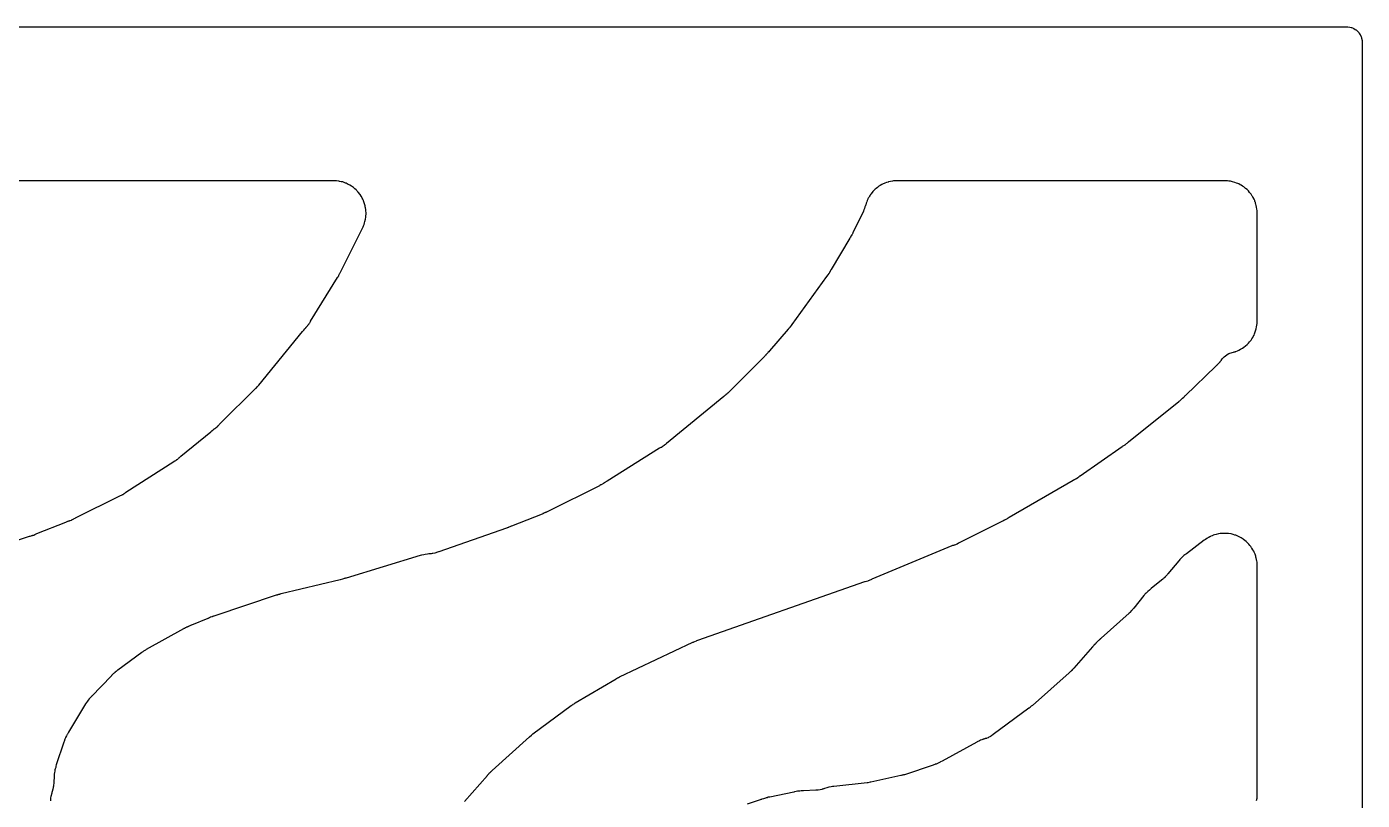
# Model space of a CAD drawing. Header units: millimetres. Extents: x 0 to 300, y 0 to 300.
# Drawn here: x 198.3 to 300.1, y 241.1 to 300.1 of the extents above; entities that cross this region are included whole.
import ezdxf

# ---------------------------------------------------------------- set-up
doc = ezdxf.new("R2010")
doc.units = ezdxf.units.MM
doc.layers.add('CUT', color=7, linetype='CONTINUOUS')

msp = doc.modelspace()

# ---------------------------------------------------------------- linework, layer by layer
at = {"layer": 'CUT'}
for points in [[(1.15, 300.07), (298.85, 300.07), (298.86, 300.07), (298.99, 300.06), (299.12, 300.04), (299.22, 300.02), (299.25, 300.01), (299.27, 300), (299.33, 299.98), (299.34, 299.98), (299.43, 299.94), (299.44, 299.93), (299.54, 299.87), (299.55, 299.86), (299.59, 299.83), (299.6, 299.82), (299.61, 299.82), (299.64, 299.8), (299.69, 299.75), (299.72, 299.72), (299.73, 299.72), (299.77, 299.67), (299.78, 299.66), (299.79, 299.65), (299.8, 299.63), (299.81, 299.63), (299.83, 299.59), (299.84, 299.58), (299.86, 299.55), (299.87, 299.54), (299.88, 299.53), (299.92, 299.46), (299.92, 299.45), (299.93, 299.44), (299.94, 299.43), (299.95, 299.4), (299.96, 299.37), (299.98, 299.33), (299.99, 299.32), (300, 299.3), (300.02, 299.24), (300.02, 299.23), (300.02, 299.22), (300.03, 299.17), (300.04, 299.14), (300.05, 299.12), (300.05, 299.11), (300.05, 299.09), (300.06, 299.03), (300.06, 299.02), (300.06, 299.01), (300.07, 299), (300.07, 298.99), (300.07, 298.98), (300.08, 298.85), (300.08, 298.84), (300.08, 1.15)], [(195.79, 260.33), (198.53, 261.25), (198.56, 261.26), (198.64, 261.28), (198.65, 261.28), (198.7, 261.3), (198.71, 261.3), (198.75, 261.31), (198.78, 261.32), (198.85, 261.34), (198.92, 261.37), (198.96, 261.39), (198.98, 261.4), (199.09, 261.45), (201.29, 262.33), (201.39, 262.36), (201.4, 262.37), (201.45, 262.39), (201.46, 262.39), (201.52, 262.41), (201.58, 262.43), (201.6, 262.44), (201.62, 262.45), (201.71, 262.48), (201.74, 262.5), (201.78, 262.52), (201.81, 262.53), (201.85, 262.55), (201.89, 262.57), (201.92, 262.59), (201.93, 262.59), (202.01, 262.63), (202.03, 262.64), (205.46, 264.35), (205.53, 264.38), (205.54, 264.39), (205.58, 264.41), (205.62, 264.43), (205.65, 264.44), (205.71, 264.48), (205.74, 264.5), (205.75, 264.5), (205.78, 264.53), (205.84, 264.57), (205.86, 264.59), (205.87, 264.6), (209.52, 266.95), (209.54, 266.96), (209.55, 266.96), (209.57, 266.97), (209.6, 266.99), (209.63, 267), (209.67, 267.03), (209.68, 267.03), (209.71, 267.05), (209.73, 267.06), (209.76, 267.09), (209.77, 267.09), (209.82, 267.13), (209.86, 267.16), (209.91, 267.21), (209.92, 267.22), (209.93, 267.22), (209.95, 267.24), (209.96, 267.25), (209.98, 267.27), (210.01, 267.3), (210.06, 267.34), (212.33, 269.2), (212.38, 269.25), (212.42, 269.28), (212.43, 269.29), (212.44, 269.3), (212.51, 269.36), (212.53, 269.38), (212.56, 269.4), (212.57, 269.41), (212.59, 269.42), (212.62, 269.44), (212.63, 269.44), (212.64, 269.45), (212.66, 269.46), (212.72, 269.51), (212.75, 269.53), (212.81, 269.59), (212.83, 269.61), (212.84, 269.61), (212.86, 269.63), (212.87, 269.64), (212.9, 269.67), (212.91, 269.68), (212.94, 269.71), (212.98, 269.76), (213.05, 269.83), (215.78, 272.53), (215.79, 272.53), (215.81, 272.55), (215.88, 272.62), (215.99, 272.75), (216, 272.77), (219.33, 276.86), (219.36, 276.89), (219.37, 276.9), (219.42, 276.95), (219.49, 277.04), (219.51, 277.06), (219.53, 277.08), (219.54, 277.09), (219.55, 277.1), (219.56, 277.11), (219.57, 277.12), (219.58, 277.14), (219.59, 277.15), (219.61, 277.17), (219.62, 277.19), (219.64, 277.21), (219.65, 277.22), (219.65, 277.23), (219.66, 277.24), (219.69, 277.27), (219.69, 277.28), (219.7, 277.29), (219.72, 277.31), (219.73, 277.32), (219.73, 277.33), (219.74, 277.34), (219.77, 277.37), (219.77, 277.38), (219.78, 277.39), (219.8, 277.41), (219.8, 277.42), (219.81, 277.43), (219.82, 277.44), (219.86, 277.49), (219.87, 277.51), (219.88, 277.52), (219.91, 277.57), (219.94, 277.62), (219.94, 277.63), (221.99, 280.95), (222, 280.96), (222.03, 281.01), (222.04, 281.03), (222.08, 281.1), (222.1, 281.13), (222.13, 281.2), (222.15, 281.23), (222.17, 281.28), (222.19, 281.33), (223.89, 284.71), (223.94, 284.81), (223.98, 284.9), (224.02, 285), (224.06, 285.13), (224.08, 285.22), (224.12, 285.4), (224.15, 285.55), (224.16, 285.66), (224.16, 285.67), (224.17, 285.79), (224.17, 285.89), (224.17, 285.9), (224.16, 286.05), (224.14, 286.13), (224.15, 286.13), (224.12, 286.29), (224.12, 286.32), (224.11, 286.32), (224.09, 286.43), (224.07, 286.51), (224.03, 286.64), (224, 286.72), (223.97, 286.8), (223.97, 286.82), (223.92, 286.93), (223.88, 287.01), (223.84, 287.08), (223.82, 287.12), (223.81, 287.13), (223.8, 287.15), (223.71, 287.29), (223.57, 287.47), (223.5, 287.54), (223.47, 287.58), (223.46, 287.59), (223.42, 287.63), (223.42, 287.64), (223.32, 287.73), (223.22, 287.81), (223.06, 287.92), (222.92, 288), (222.84, 288.04), (222.81, 288.05), (222.64, 288.14), (222.61, 288.15), (222.5, 288.2), (222.4, 288.24), (222.28, 288.26), (222.17, 288.28), (222.16, 288.28), (222.15, 288.28), (222.14, 288.28), (222.1, 288.3), (222.07, 288.3), (222.06, 288.3), (221.92, 288.33), (221.77, 288.34), (180.65, 288.34)], [(231.67, 241.05), (233.42, 243.02), (233.43, 243.04), (233.47, 243.09), (233.49, 243.11), (233.52, 243.14), (233.55, 243.18), (233.56, 243.19), (233.58, 243.21), (233.63, 243.26), (233.65, 243.28), (233.7, 243.33), (233.7, 243.34), (233.72, 243.36), (233.73, 243.36), (233.78, 243.41), (236.61, 245.96), (236.63, 245.97), (236.77, 246.1), (236.79, 246.12), (236.88, 246.19), (239.8, 248.35), (239.94, 248.44), (239.96, 248.45), (240.02, 248.49), (240.05, 248.51), (240.11, 248.55), (243.22, 250.39), (243.23, 250.39), (243.26, 250.41), (243.36, 250.47), (243.38, 250.48), (243.41, 250.49), (243.49, 250.53), (249.06, 253.17), (249.11, 253.19), (249.12, 253.19), (249.14, 253.2), (249.15, 253.2), (249.22, 253.23), (249.34, 253.28), (249.38, 253.3), (249.46, 253.34), (262.18, 257.79), (262.19, 257.79), (262.29, 257.82), (262.31, 257.82), (262.41, 257.86), (262.42, 257.86), (262.46, 257.88), (262.52, 257.9), (262.53, 257.91), (262.57, 257.92), (262.65, 257.95), (262.71, 257.98), (262.74, 258), (268.83, 260.54), (268.88, 260.56), (268.97, 260.58), (268.98, 260.59), (269, 260.59), (269.11, 260.63), (269.22, 260.68), (269.32, 260.74), (269.34, 260.75), (272.68, 262.43), (272.69, 262.43), (272.77, 262.47), (272.78, 262.48), (272.79, 262.48), (272.8, 262.49), (272.84, 262.5), (272.95, 262.55), (273.05, 262.61), (273.1, 262.65), (273.11, 262.66), (273.14, 262.67), (273.17, 262.69), (273.18, 262.69), (278.05, 265.52), (278.07, 265.53), (278.1, 265.55), (278.11, 265.55), (278.13, 265.56), (278.17, 265.58), (278.18, 265.58), (278.21, 265.6), (278.24, 265.62), (278.27, 265.64), (278.28, 265.64), (278.29, 265.65), (278.3, 265.65), (278.31, 265.66), (278.4, 265.72), (278.45, 265.76), (278.5, 265.79), (278.52, 265.81), (278.54, 265.83), (278.56, 265.84), (278.58, 265.86), (281.77, 268.08), (281.78, 268.08), (281.81, 268.1), (281.87, 268.14), (281.92, 268.16), (281.95, 268.19), (282, 268.22), (282.02, 268.24), (282.04, 268.25), (282.12, 268.31), (282.16, 268.35), (282.25, 268.42), (282.26, 268.43), (286.1, 271.52), (286.12, 271.54), (286.17, 271.57), (286.22, 271.62), (286.25, 271.64), (286.32, 271.71), (286.34, 271.73), (286.39, 271.78), (286.47, 271.84), (286.5, 271.87), (286.53, 271.9), (286.57, 271.94), (286.61, 271.98), (286.62, 271.98), (288.91, 274.21), (288.94, 274.23), (288.95, 274.24), (288.97, 274.26), (288.98, 274.27), (288.99, 274.28), (289.05, 274.33), (289.06, 274.34), (289.07, 274.35), (289.08, 274.36), (289.11, 274.39), (289.2, 274.49), (289.24, 274.54), (289.26, 274.57), (289.27, 274.58), (289.29, 274.61), (289.34, 274.67), (289.36, 274.7), (289.44, 274.8), (289.45, 274.81), (289.56, 274.92), (289.65, 275), (289.76, 275.08), (289.85, 275.14), (289.88, 275.15), (289.89, 275.16), (289.9, 275.16), (289.93, 275.18), (289.99, 275.2), (290.08, 275.23), (290.17, 275.24), (290.27, 275.27), (290.32, 275.29), (290.34, 275.3), (290.35, 275.3), (290.38, 275.31), (290.39, 275.31), (290.42, 275.32), (290.43, 275.32), (290.43, 275.33), (290.45, 275.33), (290.56, 275.37), (290.67, 275.42), (290.8, 275.49), (290.82, 275.51), (290.83, 275.51), (290.86, 275.52), (290.9, 275.55), (290.96, 275.58), (291.05, 275.65), (291.19, 275.76), (291.3, 275.85), (291.4, 275.95), (291.49, 276.06), (291.6, 276.2), (291.67, 276.3), (291.73, 276.4), (291.77, 276.47), (291.83, 276.58), (291.87, 276.66), (291.9, 276.75), (291.95, 276.89), (292, 277.05), (292.03, 277.2), (292.05, 277.33), (292.07, 277.45), (292.08, 277.58), (292.08, 285.93), (292.07, 286.06), (292.05, 286.18), (292.03, 286.31), (292, 286.46), (291.97, 286.55), (291.95, 286.6), (291.94, 286.65), (291.93, 286.68), (291.92, 286.71), (291.89, 286.78), (291.88, 286.82), (291.83, 286.93), (291.76, 287.06), (291.75, 287.08), (291.74, 287.09), (291.73, 287.12), (291.7, 287.16), (291.67, 287.22), (291.6, 287.31), (291.49, 287.45), (291.4, 287.56), (291.3, 287.66), (291.19, 287.75), (291.05, 287.86), (290.95, 287.93), (290.85, 287.99), (290.78, 288.03), (290.67, 288.09), (290.59, 288.13), (290.5, 288.16), (290.36, 288.21), (290.2, 288.26), (290.05, 288.29), (289.92, 288.31), (289.8, 288.33), (289.67, 288.34), (264.65, 288.34), (264.56, 288.34), (264.43, 288.33), (264.43, 288.32), (264.36, 288.32), (264.28, 288.31), (264.14, 288.28), (263.98, 288.24), (263.95, 288.23), (263.94, 288.23), (263.82, 288.2), (263.7, 288.15), (263.53, 288.07), (263.47, 288.04), (263.34, 287.97), (263.24, 287.91), (263.21, 287.89), (263.13, 287.83), (263.03, 287.75), (262.96, 287.68), (262.89, 287.62), (262.79, 287.51), (262.74, 287.44), (262.63, 287.3), (262.61, 287.28), (262.58, 287.24), (262.52, 287.15), (262.47, 287.06), (262.47, 287.05), (262.44, 287), (262.41, 286.95), (262.41, 286.94), (262.36, 286.84), (262.32, 286.74), (262.28, 286.62), (262.24, 286.49), (262.24, 286.48), (262.23, 286.45), (262.23, 286.44), (262.18, 286.34), (262.15, 286.22), (262.15, 286.21), (262.11, 286.11), (262.11, 286.1), (262.08, 286.04), (262.07, 286.02), (261.26, 284.36), (261.25, 284.34), (261.2, 284.25), (261.18, 284.22), (261.14, 284.14), (261.11, 284.1), (261.08, 284.04), (261.07, 284.02), (261.06, 284), (261.04, 283.96), (259.6, 281.57), (259.59, 281.55), (259.56, 281.5), (259.56, 281.49), (259.55, 281.47), (259.54, 281.46), (259.53, 281.43), (259.49, 281.37), (259.48, 281.34), (259.47, 281.32), (259.42, 281.26), (259.36, 281.17), (259.34, 281.15), (259.34, 281.14), (259.28, 281.06), (259.27, 281.05), (259.26, 281.03), (256.62, 277.38), (256.61, 277.38), (256.57, 277.31), (256.49, 277.2), (256.46, 277.17), (256.45, 277.16), (256.43, 277.13), (256.41, 277.11), (256.39, 277.09), (256.37, 277.07), (256.33, 277.02), (254.91, 275.37), (254.85, 275.31), (254.85, 275.3), (254.79, 275.24), (254.77, 275.22), (254.73, 275.18), (254.73, 275.17), (254.71, 275.15), (254.65, 275.09), (254.63, 275.07), (254.62, 275.05), (254.59, 275.02), (254.55, 274.98), (251.78, 272.21), (251.75, 272.18), (251.73, 272.16), (251.71, 272.14), (251.68, 272.12), (251.64, 272.08), (251.63, 272.07), (251.62, 272.06), (251.59, 272.04), (251.57, 272.02), (251.56, 272.01), (251.55, 272), (251.51, 271.97), (251.43, 271.9), (251.42, 271.89), (247.07, 268.31), (247.03, 268.28), (247, 268.26), (246.98, 268.24), (246.92, 268.2), (246.88, 268.16), (246.87, 268.16), (246.84, 268.14), (246.81, 268.12), (246.8, 268.11), (246.73, 268.06), (246.71, 268.05), (246.71, 268.04), (246.7, 268.04), (246.68, 268.02), (246.62, 268), (246.52, 267.95), (242.53, 265.45), (242.45, 265.39), (242.44, 265.39), (242.42, 265.37), (242.41, 265.37), (242.36, 265.34), (242.31, 265.31), (242.3, 265.3), (242.28, 265.29), (242.27, 265.28), (242.26, 265.28), (242.25, 265.27), (242.09, 265.17), (242.06, 265.16), (241.99, 265.12), (241.96, 265.1), (238.06, 263.16), (237.92, 263.09), (237.89, 263.08), (237.88, 263.07), (237.85, 263.06), (237.82, 263.05), (237.79, 263.04), (237.77, 263.03), (237.72, 263.01), (237.69, 262.99), (237.68, 262.98), (237.67, 262.98), (237.65, 262.97), (237.64, 262.97), (237.63, 262.96), (237.58, 262.94), (235.24, 262.02), (235.23, 262.01), (235.18, 261.99), (235.13, 261.97), (235.05, 261.93), (235.03, 261.92), (235, 261.91), (234.93, 261.89), (234.92, 261.88), (234.9, 261.87), (234.88, 261.87), (229.72, 260.06), (229.69, 260.05), (229.61, 260.03), (229.41, 259.97), (229.25, 259.94), (229.21, 259.93), (229.12, 259.92), (228.96, 259.91), (228.86, 259.89), (228.68, 259.86), (228.57, 259.84), (228.42, 259.8), (228.4, 259.8), (228.29, 259.77), (222.64, 258.06), (222.6, 258.05), (222.59, 258.05), (222.56, 258.04), (222.53, 258.03), (222.5, 258.02), (222.49, 258.02), (222.45, 258), (222.38, 257.98), (222.2, 257.93), (217.71, 256.86), (217.69, 256.86), (217.67, 256.85), (217.63, 256.84), (217.62, 256.84), (217.61, 256.84), (217.6, 256.83), (217.59, 256.83), (217.57, 256.82), (217.56, 256.82), (217.55, 256.82), (217.53, 256.81), (217.5, 256.8), (217.49, 256.8), (217.44, 256.78), (217.42, 256.78), (217.4, 256.77), (217.31, 256.75), (212.64, 255.19), (212.57, 255.16), (212.56, 255.16), (212.55, 255.15), (212.54, 255.15), (212.53, 255.15), (212.5, 255.14), (212.46, 255.13), (212.43, 255.12), (212.42, 255.12), (212.31, 255.08), (212.23, 255.04), (212.2, 255.03), (212.17, 255.01), (212.16, 255), (212.15, 255), (212.13, 254.99), (212.12, 254.98), (212.1, 254.97), (210.87, 254.48), (210.83, 254.47), (210.74, 254.43), (210.64, 254.38), (210.61, 254.36), (210.59, 254.35), (210.58, 254.34), (210.57, 254.34), (210.56, 254.33), (210.52, 254.32), (210.49, 254.31), (210.48, 254.3), (210.47, 254.3), (210.45, 254.29), (210.4, 254.27), (210.39, 254.26), (210.37, 254.25), (210.36, 254.25), (210.35, 254.24), (210.33, 254.23), (210.31, 254.22), (210.3, 254.21), (210.29, 254.21), (210.26, 254.19), (207.41, 252.61), (207.35, 252.58), (207.27, 252.53), (207.21, 252.49), (207.2, 252.48), (207.19, 252.47), (207.15, 252.44), (207.1, 252.41), (207.07, 252.38), (205.25, 251.05), (205.21, 251.02), (205.16, 250.98), (205.12, 250.95), (205.06, 250.89), (205.04, 250.87), (205.03, 250.87), (205.01, 250.85), (204.98, 250.82), (204.92, 250.78), (204.81, 250.68), (204.79, 250.66), (204.77, 250.64), (204.76, 250.62), (203.24, 249.05), (203.23, 249.04), (203.21, 249.02), (203.17, 248.97), (203.1, 248.89), (203.08, 248.87), (203.08, 248.86), (202.99, 248.76), (202.94, 248.69), (202.86, 248.59), (202.79, 248.49), (201.48, 246.33), (201.41, 246.18), (201.39, 246.15), (201.34, 246.04), (201.33, 246.03), (201.27, 245.92), (201.26, 245.9), (201.21, 245.8), (201.18, 245.7), (201.18, 245.69), (201.15, 245.6), (201.14, 245.55), (200.56, 243.82), (200.54, 243.73), (200.54, 243.72), (200.53, 243.69), (200.52, 243.64), (200.48, 243.52), (200.46, 243.44), (200.44, 243.35), (200.42, 243.26), (200.4, 243.12), (200.39, 243), (200.39, 242.88), (200.39, 242.85), (200.38, 242.6), (200.37, 242.5), (200.37, 242.41), (200.36, 242.3), (200.35, 242.26), (200.35, 242.23), (200.34, 242.18), (200.33, 242.15), (200.33, 242.11), (200.31, 241.99), (200.3, 241.97), (200.28, 241.91), (200.27, 241.88), (200.25, 241.81), (200.24, 241.79), (200.24, 241.78), (200.23, 241.75), (200.21, 241.68), (200.21, 241.66), (200.2, 241.63), (200.17, 241.5), (200.15, 241.42), (200.13, 241.31), (200.11, 241.21), (200.11, 241.1)], [(292.03, 241.11), (292.06, 241.28), (292.08, 241.39), (292.08, 241.49), (292.08, 259.05), (292.07, 259.16), (292.06, 259.27), (292.04, 259.37), (292.03, 259.43), (292.01, 259.51), (292, 259.56), (291.99, 259.61), (291.98, 259.63), (291.96, 259.73), (291.91, 259.88), (291.84, 260.04), (291.81, 260.1), (291.75, 260.21), (291.66, 260.35), (291.65, 260.37), (291.59, 260.46), (291.52, 260.55), (291.44, 260.64), (291.39, 260.69), (291.31, 260.78), (291.23, 260.86), (291.13, 260.93), (291.04, 261), (291, 261.02), (290.85, 261.12), (290.74, 261.18), (290.6, 261.25), (290.44, 261.32), (290.41, 261.33), (290.38, 261.34), (290.25, 261.38), (290.17, 261.4), (290.08, 261.42), (289.88, 261.45), (289.81, 261.46), (289.66, 261.47), (289.65, 261.47), (289.59, 261.47), (289.46, 261.46), (289.4, 261.46), (289.39, 261.46), (289.26, 261.45), (289.13, 261.43), (288.95, 261.39), (288.83, 261.36), (288.72, 261.32), (288.69, 261.3), (288.68, 261.3), (288.65, 261.29), (288.64, 261.28), (288.55, 261.25), (288.52, 261.23), (288.45, 261.2), (288.44, 261.19), (288.41, 261.18), (288.38, 261.16), (288.33, 261.14), (288.29, 261.11), (288.24, 261.08), (288.13, 261.01), (288.04, 260.95), (286.69, 259.92), (286.59, 259.85), (286.56, 259.82), (286.49, 259.77), (286.41, 259.7), (286.35, 259.65), (286.28, 259.58), (286.18, 259.47), (286.13, 259.4), (286.11, 259.38), (285.27, 258.38), (285.25, 258.36), (285.24, 258.35), (285.2, 258.3), (285.18, 258.28), (285.07, 258.15), (285.05, 258.13), (285.04, 258.12), (285.03, 258.11), (284.97, 258.06), (284.92, 258.01), (284.9, 258), (284.87, 257.98), (284.79, 257.9), (284, 257.26), (283.95, 257.22), (283.86, 257.14), (283.73, 257.03), (283.66, 256.97), (283.63, 256.94), (283.61, 256.92), (283.54, 256.85), (283.51, 256.82), (283.43, 256.73), (282.66, 255.78), (282.65, 255.77), (282.64, 255.75), (282.62, 255.73), (282.59, 255.69), (282.55, 255.65), (282.51, 255.6), (282.48, 255.56), (282.39, 255.46), (282.38, 255.45), (282.31, 255.38), (280.17, 253.48), (280.12, 253.43), (280.11, 253.42), (280.08, 253.39), (280.07, 253.38), (280.04, 253.35), (280.02, 253.34), (279.99, 253.31), (279.94, 253.26), (279.88, 253.21), (279.86, 253.19), (279.85, 253.18), (279.84, 253.17), (279.82, 253.15), (279.79, 253.11), (279.77, 253.09), (279.74, 253.06), (279.71, 253.02), (279.69, 253), (279.63, 252.94), (279.63, 252.93), (279.56, 252.86), (279.52, 252.81), (278.1, 251.2), (278.08, 251.18), (278.01, 251.1), (277.94, 251.03), (277.92, 251.01), (277.89, 250.98), (277.84, 250.94), (277.82, 250.92), (277.8, 250.9), (277.79, 250.89), (277.74, 250.84), (274.96, 248.36), (274.86, 248.29), (274.78, 248.22), (274.76, 248.21), (274.74, 248.19), (274.72, 248.17), (274.69, 248.15), (274.68, 248.15), (271.96, 246.14), (271.95, 246.14), (271.92, 246.12), (271.85, 246.07), (271.83, 246.05), (271.8, 246.03), (271.79, 246.02), (271.78, 246.01), (271.76, 246), (271.75, 245.99), (271.73, 245.98), (271.69, 245.96), (271.63, 245.93), (271.6, 245.91), (271.56, 245.89), (271.48, 245.86), (271.44, 245.85), (271.43, 245.85), (271.4, 245.84), (271.39, 245.84), (271.36, 245.83), (271.35, 245.83), (271.32, 245.82), (271.29, 245.81), (271.25, 245.8), (271.23, 245.79), (271.22, 245.79), (271.21, 245.79), (271.19, 245.78), (271.17, 245.77), (271.14, 245.76), (271.09, 245.74), (271.08, 245.73), (270.99, 245.7), (270.9, 245.66), (270.74, 245.58), (270.71, 245.56), (268.06, 244.12), (267.93, 244.05), (267.91, 244.03), (267.87, 244.01), (267.77, 243.95), (267.72, 243.94), (267.61, 243.89), (267.59, 243.88), (267.58, 243.88), (267.54, 243.87), (267.5, 243.85), (267.44, 243.83), (267.42, 243.82), (267.39, 243.81), (267.38, 243.81), (265.2, 243.08), (265.17, 243.07), (265.15, 243.07), (265.14, 243.06), (265.11, 243.06), (265.07, 243.05), (265.06, 243.05), (265.03, 243.04), (264.94, 243.01), (264.92, 243.01), (262.64, 242.51), (262.57, 242.5), (262.41, 242.47), (262.37, 242.46), (262.36, 242.46), (262.34, 242.46), (259.81, 242.17), (259.79, 242.17), (259.71, 242.17), (259.61, 242.15), (259.43, 242.12), (259.27, 242.09), (259.11, 242.04), (259.04, 242.01), (259.02, 242), (258.97, 241.98), (258.95, 241.97), (258.93, 241.97), (258.9, 241.96), (258.77, 241.93), (258.61, 241.9), (258.56, 241.9), (258.44, 241.89), (257.51, 241.86), (257.44, 241.85), (257.4, 241.85), (257.35, 241.84), (257.33, 241.84), (257.23, 241.83), (257.16, 241.83), (257.04, 241.82), (256.93, 241.81), (256.81, 241.78), (256.76, 241.76), (254.93, 241.37), (254.9, 241.37), (254.82, 241.36), (254.72, 241.33), (254.71, 241.33), (254.66, 241.32), (254.61, 241.3), (254.6, 241.3), (254.45, 241.25), (254.35, 241.22), (254.33, 241.21), (254.3, 241.2), (254.25, 241.19), (254.21, 241.17), (253.2, 240.84)]]:
    msp.add_lwpolyline(points, dxfattribs=at)

doc.saveas('drawing.dxf')
